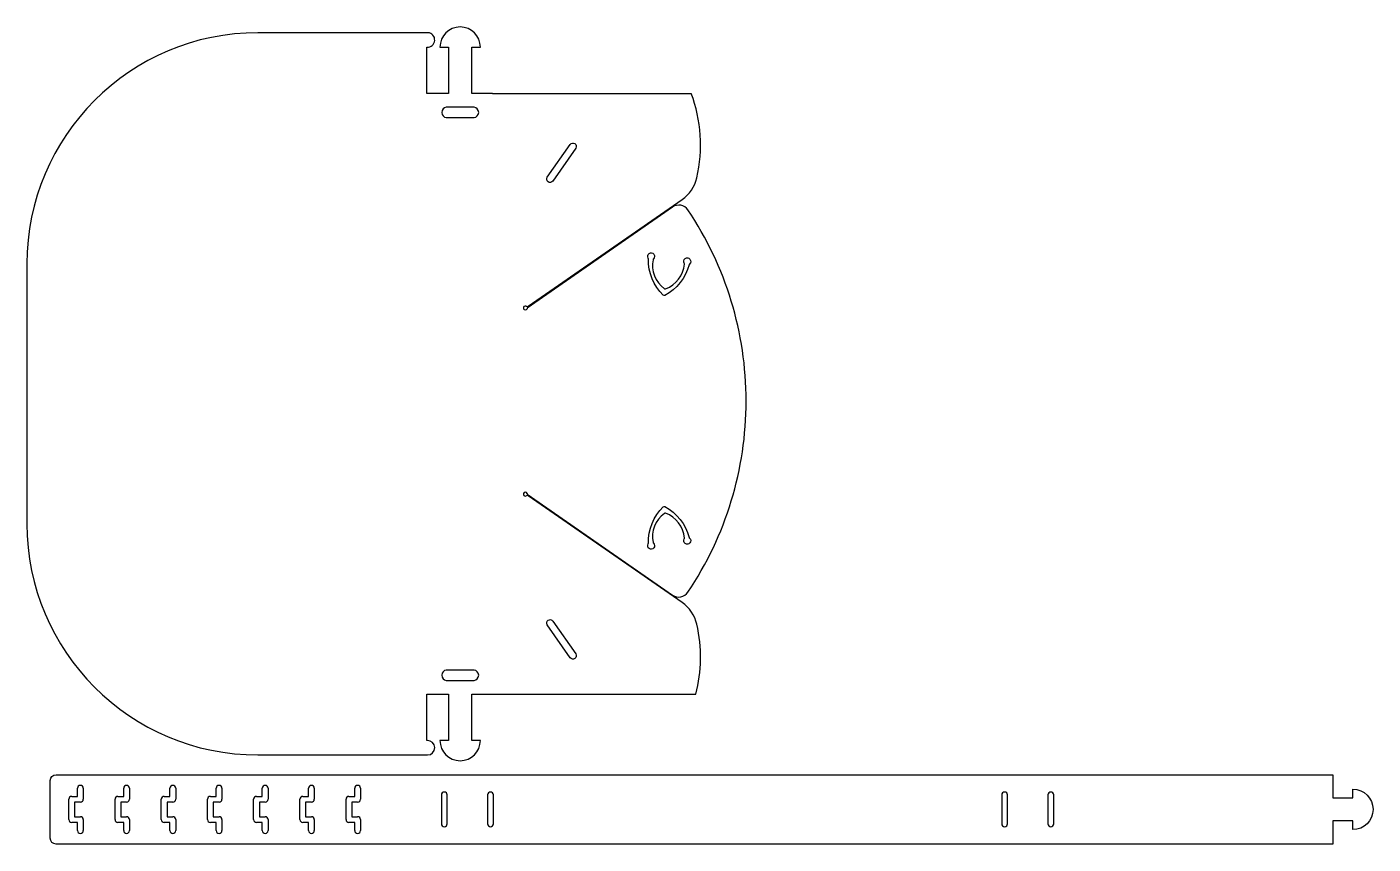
# Model space of a CAD drawing. Header units: millimetres. Extents: x -272 to 468, y -12 to 437.
import ezdxf

# ---------------------------------------------------------------- set-up
doc = ezdxf.new("R2010")
doc.units = ezdxf.units.MM
doc.layers.get('0').update_dxf_attribs({"linetype": 'CONTINUOUS'})

msp = doc.modelspace()

# ---------------------------------------------------------------- linework, layer by layer
for p, q in [((-51.68, 433.37), (-144.8, 433.37)), ((-51.96, 400.03), (-51.96, 425.44)), ((-44.79, 425.43), (-40.02, 425.43)), ((-40.02, 425.43), (-40.02, 400.03)), ((-27.32, 400.03), (-27.32, 425.43)), ((-27.32, 425.43), (-22.56, 425.43)), ((-40.02, 400.03), (-51.96, 400.03)), ((-15.9, 400.01), (-27.32, 400.03)), ((-15.9, 400.01), (93.3, 400.03)), ((-26.05, 392.39), (-41.29, 392.39)), ((-41.29, 386.8), (-26.05, 386.8)), ((3.63, 283.11), (88.27, 341.64)), ((83.08, 337.56), (3.2, 282.08)), ((-271.8, 306.37), (-271.8, 163.49)), ((3.2, 179.83), (83.08, 124.35)), ((88.27, 120.28), (3.63, 178.81)), ((-26.05, 83.06), (-41.29, 83.06)), ((-41.29, 77.47), (-26.05, 77.47)), ((-51.96, 44.42), (-51.96, 69.83)), ((-51.96, 69.83), (-40.02, 69.83)), ((-40.02, 69.83), (-40.02, 44.43)), ((-27.32, 44.43), (-27.32, 69.83)), ((-27.32, 69.83), (-14.62, 69.83)), ((-14.62, 69.83), (95.8, 69.83)), ((-40.02, 44.43), (-44.79, 44.43)), ((-22.56, 44.43), (-27.32, 44.43)), ((-144.8, 36.49), (-51.6, 36.49)), ((-258.95, -9.31), (-258.95, 22.44)), ((-255.77, 25.61), (445.9, 25.61)), ((445.9, 25.61), (445.9, 12.91)), ((-244.02, 13.74), (-244.02, 18.18)), ((-240.84, 18.18), (-240.84, 12.15)), ((-218.62, 13.74), (-218.62, 18.18)), ((-215.44, 18.18), (-215.44, 12.15)), ((-193.22, 13.74), (-193.22, 18.18)), ((-190.04, 18.18), (-190.04, 12.15)), ((-167.82, 13.74), (-167.82, 18.18)), ((-164.64, 18.18), (-164.64, 12.15)), ((-142.42, 13.74), (-142.42, 18.18)), ((-139.24, 18.18), (-139.24, 12.15)), ((-117.02, 13.74), (-117.02, 18.18)), ((-113.84, 18.18), (-113.84, 12.15)), ((-91.62, 13.74), (-91.62, 18.18)), ((-88.44, 18.18), (-88.44, 12.15)), ((456.95, 12.91), (456.95, 17.67)), ((-248.78, 0.97), (-248.78, 12.15)), ((-247.19, 13.74), (-244.02, 13.74)), ((-242.43, 10.56), (-245.6, 10.56)), ((-245.6, 10.56), (-245.6, 2.56)), ((-223.38, 0.97), (-223.38, 12.15)), ((-221.79, 13.74), (-218.62, 13.74)), ((-220.2, 10.56), (-220.2, 2.56)), ((-217.03, 10.56), (-220.2, 10.56)), ((-197.98, 0.97), (-197.98, 12.15)), ((-196.39, 13.74), (-193.22, 13.74)), ((-191.63, 10.56), (-194.8, 10.56)), ((-194.8, 10.56), (-194.8, 2.56)), ((-172.58, 0.97), (-172.58, 12.15)), ((-170.99, 13.74), (-167.82, 13.74)), ((-169.4, 10.56), (-169.4, 2.56)), ((-166.23, 10.56), (-169.4, 10.56)), ((-147.18, 0.97), (-147.18, 12.15)), ((-145.59, 13.74), (-142.42, 13.74)), ((-140.83, 10.56), (-144, 10.56)), ((-144, 10.56), (-144, 2.56)), ((-121.78, 0.97), (-121.78, 12.15)), ((-120.19, 13.74), (-117.02, 13.74)), ((-115.43, 10.56), (-118.6, 10.56)), ((-118.6, 10.56), (-118.6, 2.56)), ((-96.38, 0.97), (-96.38, 12.15)), ((-94.79, 13.74), (-91.62, 13.74)), ((-93.2, 10.56), (-93.2, 2.56)), ((-90.03, 10.56), (-93.2, 10.56)), ((-43.99, 14.5), (-43.99, -1.38)), ((-40.81, -1.38), (-40.81, 14.5)), ((-18.59, 14.5), (-18.59, -1.38)), ((-15.41, -1.38), (-15.41, 14.5)), ((263.98, 14.5), (263.98, -1.38)), ((267.16, -1.38), (267.16, 14.5)), ((289.38, 14.5), (289.38, -1.38)), ((292.56, -1.38), (292.56, 14.5)), ((445.9, 12.91), (456.95, 12.91)), ((-245.6, 2.56), (-242.43, 2.56)), ((-240.84, 0.97), (-240.84, -5.06)), ((-220.2, 2.56), (-217.03, 2.56)), ((-215.44, 0.97), (-215.44, -5.06)), ((-194.8, 2.56), (-191.63, 2.56)), ((-190.04, 0.97), (-190.04, -5.06)), ((-169.4, 2.56), (-166.23, 2.56)), ((-164.64, 0.97), (-164.64, -5.06)), ((-144, 2.56), (-140.83, 2.56)), ((-139.24, 0.97), (-139.24, -5.06)), ((-118.6, 2.56), (-115.43, 2.56)), ((-113.84, 0.97), (-113.84, -5.06)), ((-93.2, 2.56), (-90.03, 2.56)), ((-88.44, 0.97), (-88.44, -5.06)), ((456.95, 0.21), (445.9, 0.21)), ((445.9, 0.21), (445.9, -12.49)), ((456.95, -4.55), (456.95, 0.21)), ((-244.02, -0.61), (-247.19, -0.61)), ((-244.02, -5.06), (-244.02, -0.61)), ((-218.62, -0.61), (-221.79, -0.61)), ((-218.62, -5.06), (-218.62, -0.61)), ((-193.22, -0.61), (-196.39, -0.61)), ((-193.22, -5.06), (-193.22, -0.61)), ((-167.82, -0.61), (-170.99, -0.61)), ((-167.82, -5.06), (-167.82, -0.61)), ((-142.42, -0.61), (-145.59, -0.61)), ((-142.42, -5.06), (-142.42, -0.61)), ((-117.02, -0.61), (-120.19, -0.61)), ((-117.02, -5.06), (-117.02, -0.61)), ((-91.62, -0.61), (-94.79, -0.61)), ((-91.62, -5.06), (-91.62, -0.61)), ((445.9, -12.49), (-255.77, -12.49))]:
    msp.add_line(p, q)
for points in [[(17.23, 351.84, -1), (14.19, 353.97), (26.82, 372.01, -0.956356), (29.9, 369.95)], [(69.65, 309.46, -2.181397), (72.54, 309.03, 0.175219), (72.32, 308.64, 0.290886), (78.56, 292.7, 0.251304), (79.21, 292.6, 0.290886), (89.6, 306.21, 0.175219), (89.5, 306.65, -2.181397), (92.4, 306.26, 0.166375), (92.19, 305.89, -0.208631), (78.78, 288.98, -0.325259), (77.97, 289.09, -0.208631), (69.75, 309.04, 0.166375)], [(78.78, 172.94, -0.208631), (92.19, 156.03, 0.166375), (92.4, 155.66, -2.181397), (89.5, 155.27, 0.175219), (89.6, 155.7, 0.290886), (79.21, 169.31, 0.251304), (78.56, 169.22, 0.290886), (72.32, 153.28, 0.175219), (72.54, 152.88, -2.181397), (69.65, 152.46, 0.166375), (69.75, 152.88, -0.208631), (77.97, 172.83, -0.325259)], [(26.82, 89.91), (14.19, 107.95, -1), (17.23, 110.07), (29.9, 91.97, -0.956356)]]:
    msp.add_lwpolyline(points, format="xyb", close=True)
for centre, radius, start, end in [((17.23, 371.66), 81.19, -12.81304, 20.45388), ((76.89, 358.09), 20, 304.66517, 347.18696), ((86.5, 332.64), 6, 33.88903, 124.78117), ((-64.9, 230.94), 188.39, 0.00659, 33.88903), ((2.12, 282.09), 1.09, 63.46576, 339.70346), ((3.07, 283.99), 1.04, 243.46576, 302.41322), ((-64.9, 230.98), 188.39, 326.11097, 359.99341), ((2.12, 179.83), 1.09, 20.29654, 296.53424), ((3.07, 177.93), 1.04, 57.58678, 116.53424), ((86.5, 129.28), 6, 235.21883, 326.11097), ((76.89, 103.83), 20, 12.81304, 55.33483), ((17.23, 90.26), 81.19, -14.57185, 12.81304)]:
    msp.add_arc(centre, radius, start, end)
for points, knots in [([(-22.56, 425.43), (-22.56, 431.57), (-27.54, 436.54), (-39.81, 436.54), (-44.79, 431.57), (-44.79, 425.43)], [20, 20, 20, 20, 21, 21, 22, 22, 22, 22]), ([(-51.96, 425.44), (-49.78, 425.27), (-47.86, 426.9), (-47.51, 431.27), (-49.14, 433.18), (-51.33, 433.36), (-51.45, 433.37), (-51.57, 433.37), (-51.68, 433.37)], [26, 26, 26, 26, 27, 27, 28, 28, 28, 29, 29, 29, 29]), ([(-41.29, 392.39), (-42.7, 392.39), (-43.83, 391.13), (-43.83, 388.05), (-42.7, 386.8), (-41.29, 386.8)], [4, 4, 4, 4, 5, 5, 6, 6, 6, 6]), ([(-26.05, 386.8), (-24.65, 386.8), (-23.51, 388.05), (-23.51, 391.13), (-24.65, 392.39), (-26.05, 392.39)], [1, 1, 1, 1, 2, 2, 3, 3, 3, 3]), ([(3.2, 282.08), (3.14, 282.03), (3.19, 281.91), (3.16, 281.77), (3.14, 281.71)], [0, 0, 0, 0, 0.47371, 1, 1, 1, 1]), ([(3.14, 180.21), (3.16, 180.15), (3.19, 180.01), (3.14, 179.89), (3.2, 179.83)], [0, 0, 0, 0, 0.52629, 1, 1, 1, 1]), ([(-41.29, 83.06), (-42.7, 83.06), (-43.83, 81.81), (-43.83, 78.72), (-42.7, 77.47), (-41.29, 77.47)], [4, 4, 4, 4, 5, 5, 6, 6, 6, 6]), ([(-26.05, 77.47), (-24.65, 77.47), (-23.51, 78.72), (-23.51, 81.81), (-24.65, 83.06), (-26.05, 83.06)], [1, 1, 1, 1, 2, 2, 3, 3, 3, 3]), ([(-51.6, 36.49), (-49.41, 36.52), (-47.65, 38.32), (-47.7, 42.7), (-49.5, 44.46), (-51.69, 44.43), (-51.78, 44.43), (-51.87, 44.43), (-51.96, 44.42)], [4, 4, 4, 4, 5, 5, 6, 6, 6, 7, 7, 7, 7]), ([(-44.79, 44.43), (-44.79, 38.29), (-39.81, 33.32), (-27.54, 33.32), (-22.56, 38.29), (-22.56, 44.43)], [11, 11, 11, 11, 12, 12, 13, 13, 13, 13]), ([(-240.84, 18.18), (-240.84, 19.06), (-241.55, 19.77), (-242.43, 19.77), (-243.3, 19.77), (-244.02, 19.06), (-244.02, 18.18)], [0, 0, 0, 0, 1, 1, 1, 2, 2, 2, 2]), ([(-215.44, 18.18), (-215.44, 19.06), (-216.15, 19.77), (-217.03, 19.77), (-217.9, 19.77), (-218.62, 19.06), (-218.62, 18.18)], [0, 0, 0, 0, 1, 1, 1, 2, 2, 2, 2]), ([(-190.04, 18.18), (-190.04, 19.06), (-190.75, 19.77), (-191.63, 19.77), (-192.5, 19.77), (-193.22, 19.06), (-193.22, 18.18)], [0, 0, 0, 0, 1, 1, 1, 2, 2, 2, 2]), ([(-164.64, 18.18), (-164.64, 19.06), (-165.35, 19.77), (-166.23, 19.77), (-167.1, 19.77), (-167.82, 19.06), (-167.82, 18.18)], [0, 0, 0, 0, 1, 1, 1, 2, 2, 2, 2]), ([(-139.24, 18.18), (-139.24, 19.06), (-139.95, 19.77), (-140.83, 19.77), (-141.7, 19.77), (-142.42, 19.06), (-142.42, 18.18)], [0, 0, 0, 0, 1, 1, 1, 2, 2, 2, 2]), ([(-113.84, 18.18), (-113.84, 19.06), (-114.55, 19.77), (-115.43, 19.77), (-116.3, 19.77), (-117.02, 19.06), (-117.02, 18.18)], [0, 0, 0, 0, 1, 1, 1, 2, 2, 2, 2]), ([(-88.44, 18.18), (-88.44, 19.06), (-89.15, 19.77), (-90.03, 19.77), (-90.9, 19.77), (-91.62, 19.06), (-91.62, 18.18)], [0, 0, 0, 0, 1, 1, 1, 2, 2, 2, 2]), ([(-40.81, 14.5), (-40.81, 15.38), (-41.53, 16.09), (-42.4, 16.09), (-43.28, 16.09), (-43.99, 15.38), (-43.99, 14.5)], [0, 0, 0, 0, 1, 1, 1, 2, 2, 2, 2]), ([(-15.41, 14.5), (-15.41, 15.38), (-16.13, 16.09), (-17, 16.09), (-17.88, 16.09), (-18.59, 15.38), (-18.59, 14.5)], [0, 0, 0, 0, 1, 1, 1, 2, 2, 2, 2]), ([(267.16, 14.5), (267.16, 15.38), (266.45, 16.09), (265.57, 16.09), (264.7, 16.09), (263.98, 15.38), (263.98, 14.5)], [0, 0, 0, 0, 1, 1, 1, 2, 2, 2, 2]), ([(292.56, 14.5), (292.56, 15.38), (291.85, 16.09), (290.97, 16.09), (290.1, 16.09), (289.38, 15.38), (289.38, 14.5)], [0, 0, 0, 0, 1, 1, 1, 2, 2, 2, 2]), ([(456.95, 17.67), (463.09, 17.67), (468.06, 12.7), (468.06, 0.43), (463.09, -4.55), (456.95, -4.55)], [6, 6, 6, 6, 7, 7, 8, 8, 8, 8]), ([(-244.02, -5.06), (-244.02, -5.93), (-243.3, -6.65), (-242.43, -6.65), (-241.55, -6.65), (-240.84, -5.93), (-240.84, -5.06)], [0, 0, 0, 0, 1, 1, 1, 2, 2, 2, 2]), ([(-218.62, -5.06), (-218.62, -5.93), (-217.9, -6.65), (-217.03, -6.65), (-216.15, -6.65), (-215.44, -5.93), (-215.44, -5.06)], [0, 0, 0, 0, 1, 1, 1, 2, 2, 2, 2]), ([(-193.22, -5.06), (-193.22, -5.93), (-192.5, -6.65), (-191.63, -6.65), (-190.75, -6.65), (-190.04, -5.93), (-190.04, -5.06)], [0, 0, 0, 0, 1, 1, 1, 2, 2, 2, 2]), ([(-167.82, -5.06), (-167.82, -5.93), (-167.1, -6.65), (-166.23, -6.65), (-165.35, -6.65), (-164.64, -5.93), (-164.64, -5.06)], [0, 0, 0, 0, 1, 1, 1, 2, 2, 2, 2]), ([(-142.42, -5.06), (-142.42, -5.93), (-141.7, -6.65), (-140.83, -6.65), (-139.95, -6.65), (-139.24, -5.93), (-139.24, -5.06)], [0, 0, 0, 0, 1, 1, 1, 2, 2, 2, 2]), ([(-117.02, -5.06), (-117.02, -5.93), (-116.3, -6.65), (-115.43, -6.65), (-114.55, -6.65), (-113.84, -5.93), (-113.84, -5.06)], [0, 0, 0, 0, 1, 1, 1, 2, 2, 2, 2]), ([(-91.62, -5.06), (-91.62, -5.93), (-90.9, -6.65), (-90.03, -6.65), (-89.15, -6.65), (-88.44, -5.93), (-88.44, -5.06)], [0, 0, 0, 0, 1, 1, 1, 2, 2, 2, 2]), ([(-43.99, -1.38), (-43.99, -2.25), (-43.28, -2.96), (-42.4, -2.96), (-41.53, -2.96), (-40.81, -2.25), (-40.81, -1.38)], [0, 0, 0, 0, 1, 1, 1, 2, 2, 2, 2]), ([(-18.59, -1.38), (-18.59, -2.25), (-17.88, -2.96), (-17, -2.96), (-16.13, -2.96), (-15.41, -2.25), (-15.41, -1.38)], [0, 0, 0, 0, 1, 1, 1, 2, 2, 2, 2]), ([(263.98, -1.38), (263.98, -2.25), (264.7, -2.96), (265.57, -2.96), (266.45, -2.96), (267.16, -2.25), (267.16, -1.38)], [0, 0, 0, 0, 1, 1, 1, 2, 2, 2, 2]), ([(289.38, -1.38), (289.38, -2.25), (290.1, -2.96), (290.97, -2.96), (291.85, -2.96), (292.56, -2.25), (292.56, -1.38)], [0, 0, 0, 0, 1, 1, 1, 2, 2, 2, 2])]:
    msp.add_open_spline(points, degree=3, knots=knots)
for points in [[(-144.8, 433.37), (-214.94, 433.37), (-271.8, 376.51), (-271.8, 306.37)], [(-271.8, 163.49), (-271.8, 93.35), (-214.94, 36.49), (-144.8, 36.49)], [(-258.95, 22.44), (-258.95, 24.19), (-257.53, 25.61), (-255.77, 25.61)], [(-247.19, 13.74), (-248.07, 13.74), (-248.78, 13.03), (-248.78, 12.15)], [(-242.43, 10.56), (-241.55, 10.56), (-240.84, 11.27), (-240.84, 12.15)], [(-221.79, 13.74), (-222.67, 13.74), (-223.38, 13.03), (-223.38, 12.15)], [(-217.03, 10.56), (-216.15, 10.56), (-215.44, 11.27), (-215.44, 12.15)], [(-196.39, 13.74), (-197.27, 13.74), (-197.98, 13.03), (-197.98, 12.15)], [(-191.63, 10.56), (-190.75, 10.56), (-190.04, 11.27), (-190.04, 12.15)], [(-170.99, 13.74), (-171.87, 13.74), (-172.58, 13.03), (-172.58, 12.15)], [(-166.23, 10.56), (-165.35, 10.56), (-164.64, 11.27), (-164.64, 12.15)], [(-145.59, 13.74), (-146.47, 13.74), (-147.18, 13.03), (-147.18, 12.15)], [(-140.83, 10.56), (-139.95, 10.56), (-139.24, 11.27), (-139.24, 12.15)], [(-120.19, 13.74), (-121.07, 13.74), (-121.78, 13.03), (-121.78, 12.15)], [(-115.43, 10.56), (-114.55, 10.56), (-113.84, 11.27), (-113.84, 12.15)], [(-94.79, 13.74), (-95.67, 13.74), (-96.38, 13.03), (-96.38, 12.15)], [(-90.03, 10.56), (-89.15, 10.56), (-88.44, 11.27), (-88.44, 12.15)], [(-248.78, 0.97), (-248.78, 0.1), (-248.07, -0.61), (-247.19, -0.61)], [(-240.84, 0.97), (-240.84, 1.85), (-241.55, 2.56), (-242.43, 2.56)], [(-223.38, 0.97), (-223.38, 0.1), (-222.67, -0.61), (-221.79, -0.61)], [(-215.44, 0.97), (-215.44, 1.85), (-216.15, 2.56), (-217.03, 2.56)], [(-197.98, 0.97), (-197.98, 0.1), (-197.27, -0.61), (-196.39, -0.61)], [(-190.04, 0.97), (-190.04, 1.85), (-190.75, 2.56), (-191.63, 2.56)], [(-172.58, 0.97), (-172.58, 0.1), (-171.87, -0.61), (-170.99, -0.61)], [(-164.64, 0.97), (-164.64, 1.85), (-165.35, 2.56), (-166.23, 2.56)], [(-147.18, 0.97), (-147.18, 0.1), (-146.47, -0.61), (-145.59, -0.61)], [(-139.24, 0.97), (-139.24, 1.85), (-139.95, 2.56), (-140.83, 2.56)], [(-121.78, 0.97), (-121.78, 0.1), (-121.07, -0.61), (-120.19, -0.61)], [(-113.84, 0.97), (-113.84, 1.85), (-114.55, 2.56), (-115.43, 2.56)], [(-96.38, 0.97), (-96.38, 0.1), (-95.67, -0.61), (-94.79, -0.61)], [(-88.44, 0.97), (-88.44, 1.85), (-89.15, 2.56), (-90.03, 2.56)], [(-255.77, -12.49), (-257.53, -12.49), (-258.95, -11.07), (-258.95, -9.31)]]:
    msp.add_open_spline(points, degree=3)

doc.saveas('drawing.dxf')
